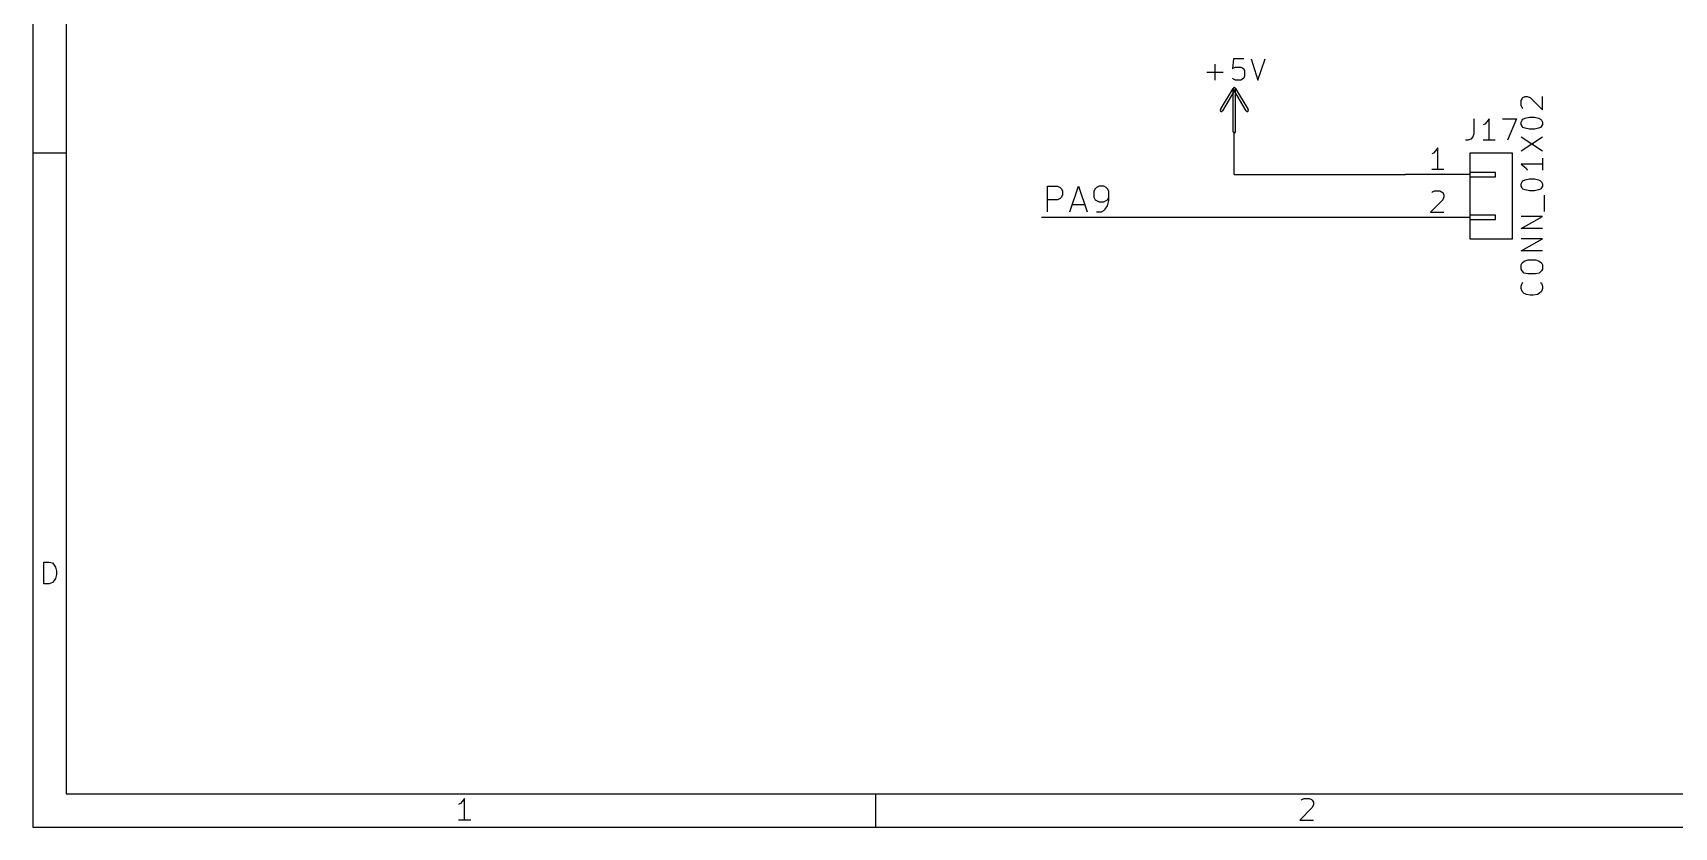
# Model space of a CAD drawing. Extents: x 10 to 287, y -200 to -10.
# Drawn here: x 10 to 107.4, y -200 to -152.9 of the extents above; entities that cross this region are included whole.
import ezdxf

# ---------------------------------------------------------------- set-up
doc = ezdxf.new("R2010")
doc.units = 0
doc.header["$MEASUREMENT"] = 0
doc.layers.add('BLACK', color=7, linetype='CONTINUOUS')

msp = doc.modelspace()

# ---------------------------------------------------------------- linework, layer by layer
at = {"layer": 'Black'}
for p, q in [((70.2056, -163.5), (70.2056, -161.976)), ((70.2056, -161.976), (70.7898, -161.976)), ((70.7898, -161.976), (70.9422, -162.052)), ((70.9422, -162.052), (71.0184, -162.128)), ((71.0184, -162.128), (71.0946, -162.281)), ((71.0946, -162.484), (71.0184, -162.636)), ((71.0946, -162.281), (71.0946, -162.484)), ((71.5264, -163.5), (72.0344, -161.976)), ((72.0344, -161.976), (72.5424, -163.5)), ((73.025, -162.128), (72.9488, -162.281)), ((72.9488, -162.281), (72.9488, -162.636)), ((73.1012, -162.052), (73.025, -162.128)), ((73.2536, -161.976), (73.1012, -162.052)), ((73.533, -161.976), (73.2536, -161.976)), ((73.6854, -162.052), (73.533, -161.976)), ((73.7616, -162.128), (73.6854, -162.052)), ((73.8378, -162.281), (73.7616, -162.128)), ((73.8378, -162.839), (73.8378, -162.281)), ((70.7898, -162.789), (70.2056, -162.789)), ((70.9422, -162.712), (70.7898, -162.789)), ((71.0184, -162.636), (70.9422, -162.712)), ((71.6534, -163.068), (72.39, -163.068)), ((72.9488, -162.636), (73.025, -162.789)), ((73.025, -162.789), (73.1012, -162.839)), ((73.1012, -162.839), (73.2536, -162.916)), ((73.1012, -163.5), (73.406, -163.5)), ((73.2536, -162.916), (73.533, -162.916)), ((73.406, -163.5), (73.533, -163.424)), ((73.533, -162.916), (73.6854, -162.839)), ((73.533, -163.424), (73.6092, -163.347)), ((73.6092, -163.347), (73.7616, -163.144)), ((73.6854, -162.839), (73.7616, -162.789)), ((73.7616, -162.789), (73.8378, -162.636)), ((73.7616, -163.144), (73.8378, -162.839))]:
    msp.add_line(p, q, dxfattribs=at)
at = {"layer": 'Cyan 2'}
for p, q in [((80.137, -155.702), (80.137, -154.737)), ((81.2292, -154.432), (81.1784, -155.016)), ((81.8388, -154.432), (81.2292, -154.432)), ((82.2706, -154.432), (82.677, -155.702)), ((82.677, -155.702), (83.1088, -154.432)), ((79.6544, -155.219), (80.6196, -155.219)), ((81.1784, -155.016), (81.2292, -154.965)), ((81.2292, -155.626), (81.1784, -155.575)), ((81.2292, -154.965), (81.3562, -154.915)), ((81.3562, -155.702), (81.2292, -155.626)), ((81.3562, -154.915), (81.661, -154.915)), ((81.661, -155.702), (81.3562, -155.702)), ((81.661, -154.915), (81.7626, -154.965)), ((81.7626, -155.626), (81.661, -155.702)), ((81.7626, -154.965), (81.8388, -155.016)), ((81.8388, -155.575), (81.7626, -155.626)), ((81.8388, -155.016), (81.8896, -155.143)), ((81.8896, -155.448), (81.8388, -155.575)), ((81.8896, -155.143), (81.8896, -155.448)), ((98.3488, -156.794), (98.3996, -156.718)), ((98.3996, -156.718), (98.5266, -156.667)), ((98.5266, -156.667), (98.6536, -156.667)), ((98.6536, -156.667), (98.8314, -156.718)), ((98.8314, -156.718), (99.568, -157.455)), ((99.568, -157.455), (99.568, -156.667)), ((98.298, -156.896), (98.3488, -156.794)), ((98.298, -157.201), (98.298, -156.896)), ((98.3488, -157.328), (98.298, -157.201)), ((98.3996, -157.378), (98.3488, -157.328)), ((95.4786, -157.988), (95.4786, -158.877)), ((96.139, -158.293), (96.0374, -158.344)), ((96.266, -158.166), (96.139, -158.293)), ((96.393, -157.988), (96.266, -158.166)), ((96.393, -159.258), (96.393, -157.988)), ((97.1804, -157.988), (98.0186, -157.988)), ((98.0186, -157.988), (97.4852, -159.258)), ((98.298, -158.191), (98.3488, -158.064)), ((98.298, -158.318), (98.298, -158.191)), ((98.3488, -158.42), (98.298, -158.318)), ((98.3488, -158.064), (98.3996, -158.013)), ((98.3996, -158.496), (98.3488, -158.42)), ((98.3996, -158.013), (98.5266, -157.937)), ((98.5266, -158.547), (98.3996, -158.496)), ((98.5266, -157.937), (98.7806, -157.886)), ((98.7806, -158.598), (98.5266, -158.547)), ((98.7806, -157.886), (99.0854, -157.886)), ((99.0854, -158.598), (98.7806, -158.598)), ((99.0854, -157.886), (99.314, -157.937)), ((99.314, -158.547), (99.0854, -158.598)), ((99.314, -157.937), (99.441, -158.013)), ((99.441, -158.496), (99.314, -158.547)), ((99.441, -158.013), (99.4918, -158.064)), ((99.4918, -158.42), (99.441, -158.496)), ((99.4918, -158.064), (99.568, -158.191)), ((99.568, -158.318), (99.4918, -158.42)), ((99.568, -158.191), (99.568, -158.318)), ((95.123, -159.258), (94.996, -159.258)), ((95.3008, -159.182), (95.123, -159.258)), ((95.4278, -159.055), (95.3008, -159.182)), ((95.4786, -158.877), (95.4278, -159.055)), ((96.7486, -159.258), (96.0374, -159.258)), ((98.298, -159.893), (99.568, -159.055)), ((98.298, -159.055), (99.568, -159.893)), ((99.568, -160.325), (99.568, -161.036)), ((99.568, -160.68), (98.298, -160.68)), ((98.298, -160.68), (98.4758, -160.807)), ((98.3996, -161.671), (98.5266, -161.595)), ((98.4758, -160.807), (98.6028, -160.934)), ((98.5266, -161.595), (98.7806, -161.544)), ((98.6028, -160.934), (98.6536, -161.036)), ((98.7806, -161.544), (99.0854, -161.544)), ((99.0854, -161.544), (99.314, -161.595)), ((99.314, -161.595), (99.441, -161.671)), ((98.298, -161.849), (98.3488, -161.722)), ((98.298, -161.976), (98.298, -161.849)), ((98.3488, -162.077), (98.298, -161.976)), ((98.3488, -161.722), (98.3996, -161.671)), ((98.3996, -162.154), (98.3488, -162.077)), ((98.5266, -162.204), (98.3996, -162.154)), ((98.7806, -162.255), (98.5266, -162.204)), ((99.0854, -162.255), (98.7806, -162.255)), ((99.314, -162.204), (99.0854, -162.255)), ((99.441, -162.154), (99.314, -162.204)), ((99.441, -161.671), (99.4918, -161.722)), ((99.4918, -162.077), (99.441, -162.154)), ((99.4918, -161.722), (99.568, -161.849)), ((99.568, -161.976), (99.4918, -162.077)), ((99.568, -161.849), (99.568, -161.976)), ((99.6696, -163.474), (99.6696, -162.509)), ((98.298, -164.49), (99.568, -163.779)), ((99.568, -163.779), (98.298, -163.779)), ((99.568, -164.49), (98.298, -164.49)), ((98.298, -165.811), (99.568, -165.1)), ((99.568, -165.1), (98.298, -165.1)), ((99.568, -165.811), (98.298, -165.811)), ((98.3488, -166.522), (98.4758, -166.421)), ((98.4758, -166.421), (98.7044, -166.345)), ((98.7044, -166.345), (99.1362, -166.345)), ((99.1362, -166.345), (99.3648, -166.421)), ((99.3648, -166.421), (99.4918, -166.522)), ((98.298, -166.649), (98.3488, -166.522)), ((98.298, -166.903), (98.298, -166.649)), ((98.3488, -167.005), (98.298, -166.903)), ((98.4758, -167.132), (98.3488, -167.005)), ((98.7044, -167.183), (98.4758, -167.132)), ((99.1362, -167.183), (98.7044, -167.183)), ((99.3648, -167.132), (99.1362, -167.183)), ((99.4918, -167.005), (99.3648, -167.132)), ((99.4918, -166.522), (99.568, -166.649)), ((99.568, -166.903), (99.4918, -167.005)), ((99.568, -166.649), (99.568, -166.903)), ((98.298, -167.919), (98.3488, -167.742)), ((98.298, -168.046), (98.298, -167.919)), ((98.3488, -168.224), (98.298, -168.046)), ((98.3488, -167.742), (98.3996, -167.691)), ((98.4758, -168.351), (98.3488, -168.224)), ((98.6028, -168.402), (98.4758, -168.351)), ((98.8314, -168.453), (98.6028, -168.402)), ((99.2632, -168.402), (99.0092, -168.453)), ((99.3648, -168.351), (99.2632, -168.402)), ((99.4918, -168.224), (99.3648, -168.351)), ((99.441, -167.691), (99.4918, -167.742)), ((99.4918, -167.742), (99.568, -167.919)), ((99.568, -168.046), (99.4918, -168.224)), ((99.568, -167.919), (99.568, -168.046)), ((99.0092, -168.453), (98.8314, -168.453))]:
    msp.add_line(p, q, dxfattribs=at)
at = {"layer": 'Green 2'}
for p, q in [((81.28, -161.29), (81.28, -158.75)), ((81.28, -161.29), (91.44, -161.29)), ((91.44, -163.83), (69.85, -163.83))]:
    msp.add_line(p, q, dxfattribs=at)
at = {"layer": 'Red 2'}
for p, q in [((10.0076, -10.0076), (10.0076, -200)), ((11.9888, -11.9888), (11.9888, -198.018)), ((80.4672, -157.429), (81.2038, -156.185)), ((80.5942, -157.505), (81.3308, -156.261)), ((81.2038, -158.75), (81.2038, -156.21)), ((81.2292, -156.261), (81.9658, -157.505)), ((81.3562, -156.185), (82.0928, -157.429)), ((81.3562, -158.75), (81.3562, -156.21)), ((10.0076, -159.995), (11.9888, -159.995)), ((93.091, -160.02), (92.9894, -160.071)), ((93.218, -159.893), (93.091, -160.02)), ((93.345, -159.715), (93.218, -159.893)), ((93.345, -160.985), (93.345, -159.715)), ((95.25, -160.02), (95.25, -165.1)), ((97.79, -160.02), (95.25, -160.02)), ((97.79, -165.1), (97.79, -160.02)), ((95.25, -161.29), (91.44, -161.29)), ((93.7006, -160.985), (92.9894, -160.985)), ((95.25, -161.163), (95.25, -161.417)), ((96.774, -161.163), (95.25, -161.163)), ((95.25, -161.417), (96.774, -161.417)), ((96.774, -161.417), (96.774, -161.163)), ((92.9894, -162.357), (93.0402, -162.306)), ((93.0402, -162.306), (93.1672, -162.255)), ((93.1672, -162.255), (93.472, -162.255)), ((93.472, -162.255), (93.5736, -162.306)), ((93.5736, -162.306), (93.6498, -162.357)), ((93.6498, -162.357), (93.7006, -162.484)), ((93.7006, -162.484), (93.7006, -162.611)), ((93.6498, -162.789), (92.9132, -163.525)), ((92.9132, -163.525), (93.7006, -163.525)), ((93.7006, -162.611), (93.6498, -162.789)), ((95.25, -163.83), (91.44, -163.83)), ((95.25, -163.703), (95.25, -163.957)), ((96.774, -163.703), (95.25, -163.703)), ((95.25, -163.957), (96.774, -163.957)), ((96.774, -163.957), (96.774, -163.703)), ((95.25, -165.1), (97.79, -165.1)), ((10.668, -185.572), (10.668, -184.277)), ((10.668, -184.277), (10.9728, -184.277)), ((10.9728, -184.277), (11.176, -184.328)), ((11.176, -184.328), (11.2776, -184.455)), ((11.2776, -184.455), (11.3538, -184.582)), ((11.3538, -184.582), (11.4046, -184.81)), ((11.4046, -184.81), (11.4046, -185.014)), ((10.9728, -185.572), (10.668, -185.572)), ((11.176, -185.496), (10.9728, -185.572)), ((11.2776, -185.369), (11.176, -185.496)), ((11.3538, -185.242), (11.2776, -185.369)), ((11.4046, -185.014), (11.3538, -185.242)), ((11.9888, -198.018), (285.013, -198.018)), ((35.3822, -198.603), (35.2552, -198.653)), ((35.4838, -198.476), (35.3822, -198.603)), ((35.6108, -198.298), (35.4838, -198.476)), ((35.6108, -199.593), (35.6108, -198.298)), ((59.9948, -198.018), (59.9948, -200)), ((85.2424, -198.399), (85.2932, -198.349)), ((85.2932, -198.349), (85.4202, -198.298)), ((85.4202, -198.298), (85.725, -198.298)), ((85.725, -198.298), (85.852, -198.349)), ((85.852, -198.349), (85.9028, -198.399)), ((85.9028, -198.399), (85.979, -198.526)), ((85.979, -198.526), (85.979, -198.653)), ((35.9918, -199.593), (35.2552, -199.593)), ((85.9028, -198.831), (85.1662, -199.593)), ((85.1662, -199.593), (85.979, -199.593)), ((85.979, -198.653), (85.9028, -198.831)), ((10.0076, -200), (286.995, -200))]:
    msp.add_line(p, q, dxfattribs=at)
for centre, start, end in [((81.28, -156.21), 360, 540), ((81.28, -156.21), 30.9638, 210.964), ((81.28, -156.21), 329.036, 509.036), ((80.518, -157.48), 149.036, 329.036), ((82.042, -157.48), 210.964, 390.964), ((81.28, -158.75), 180, 360)]:
    msp.add_arc(centre, 0.0762, start, end, dxfattribs=at)

doc.saveas('drawing.dxf')
